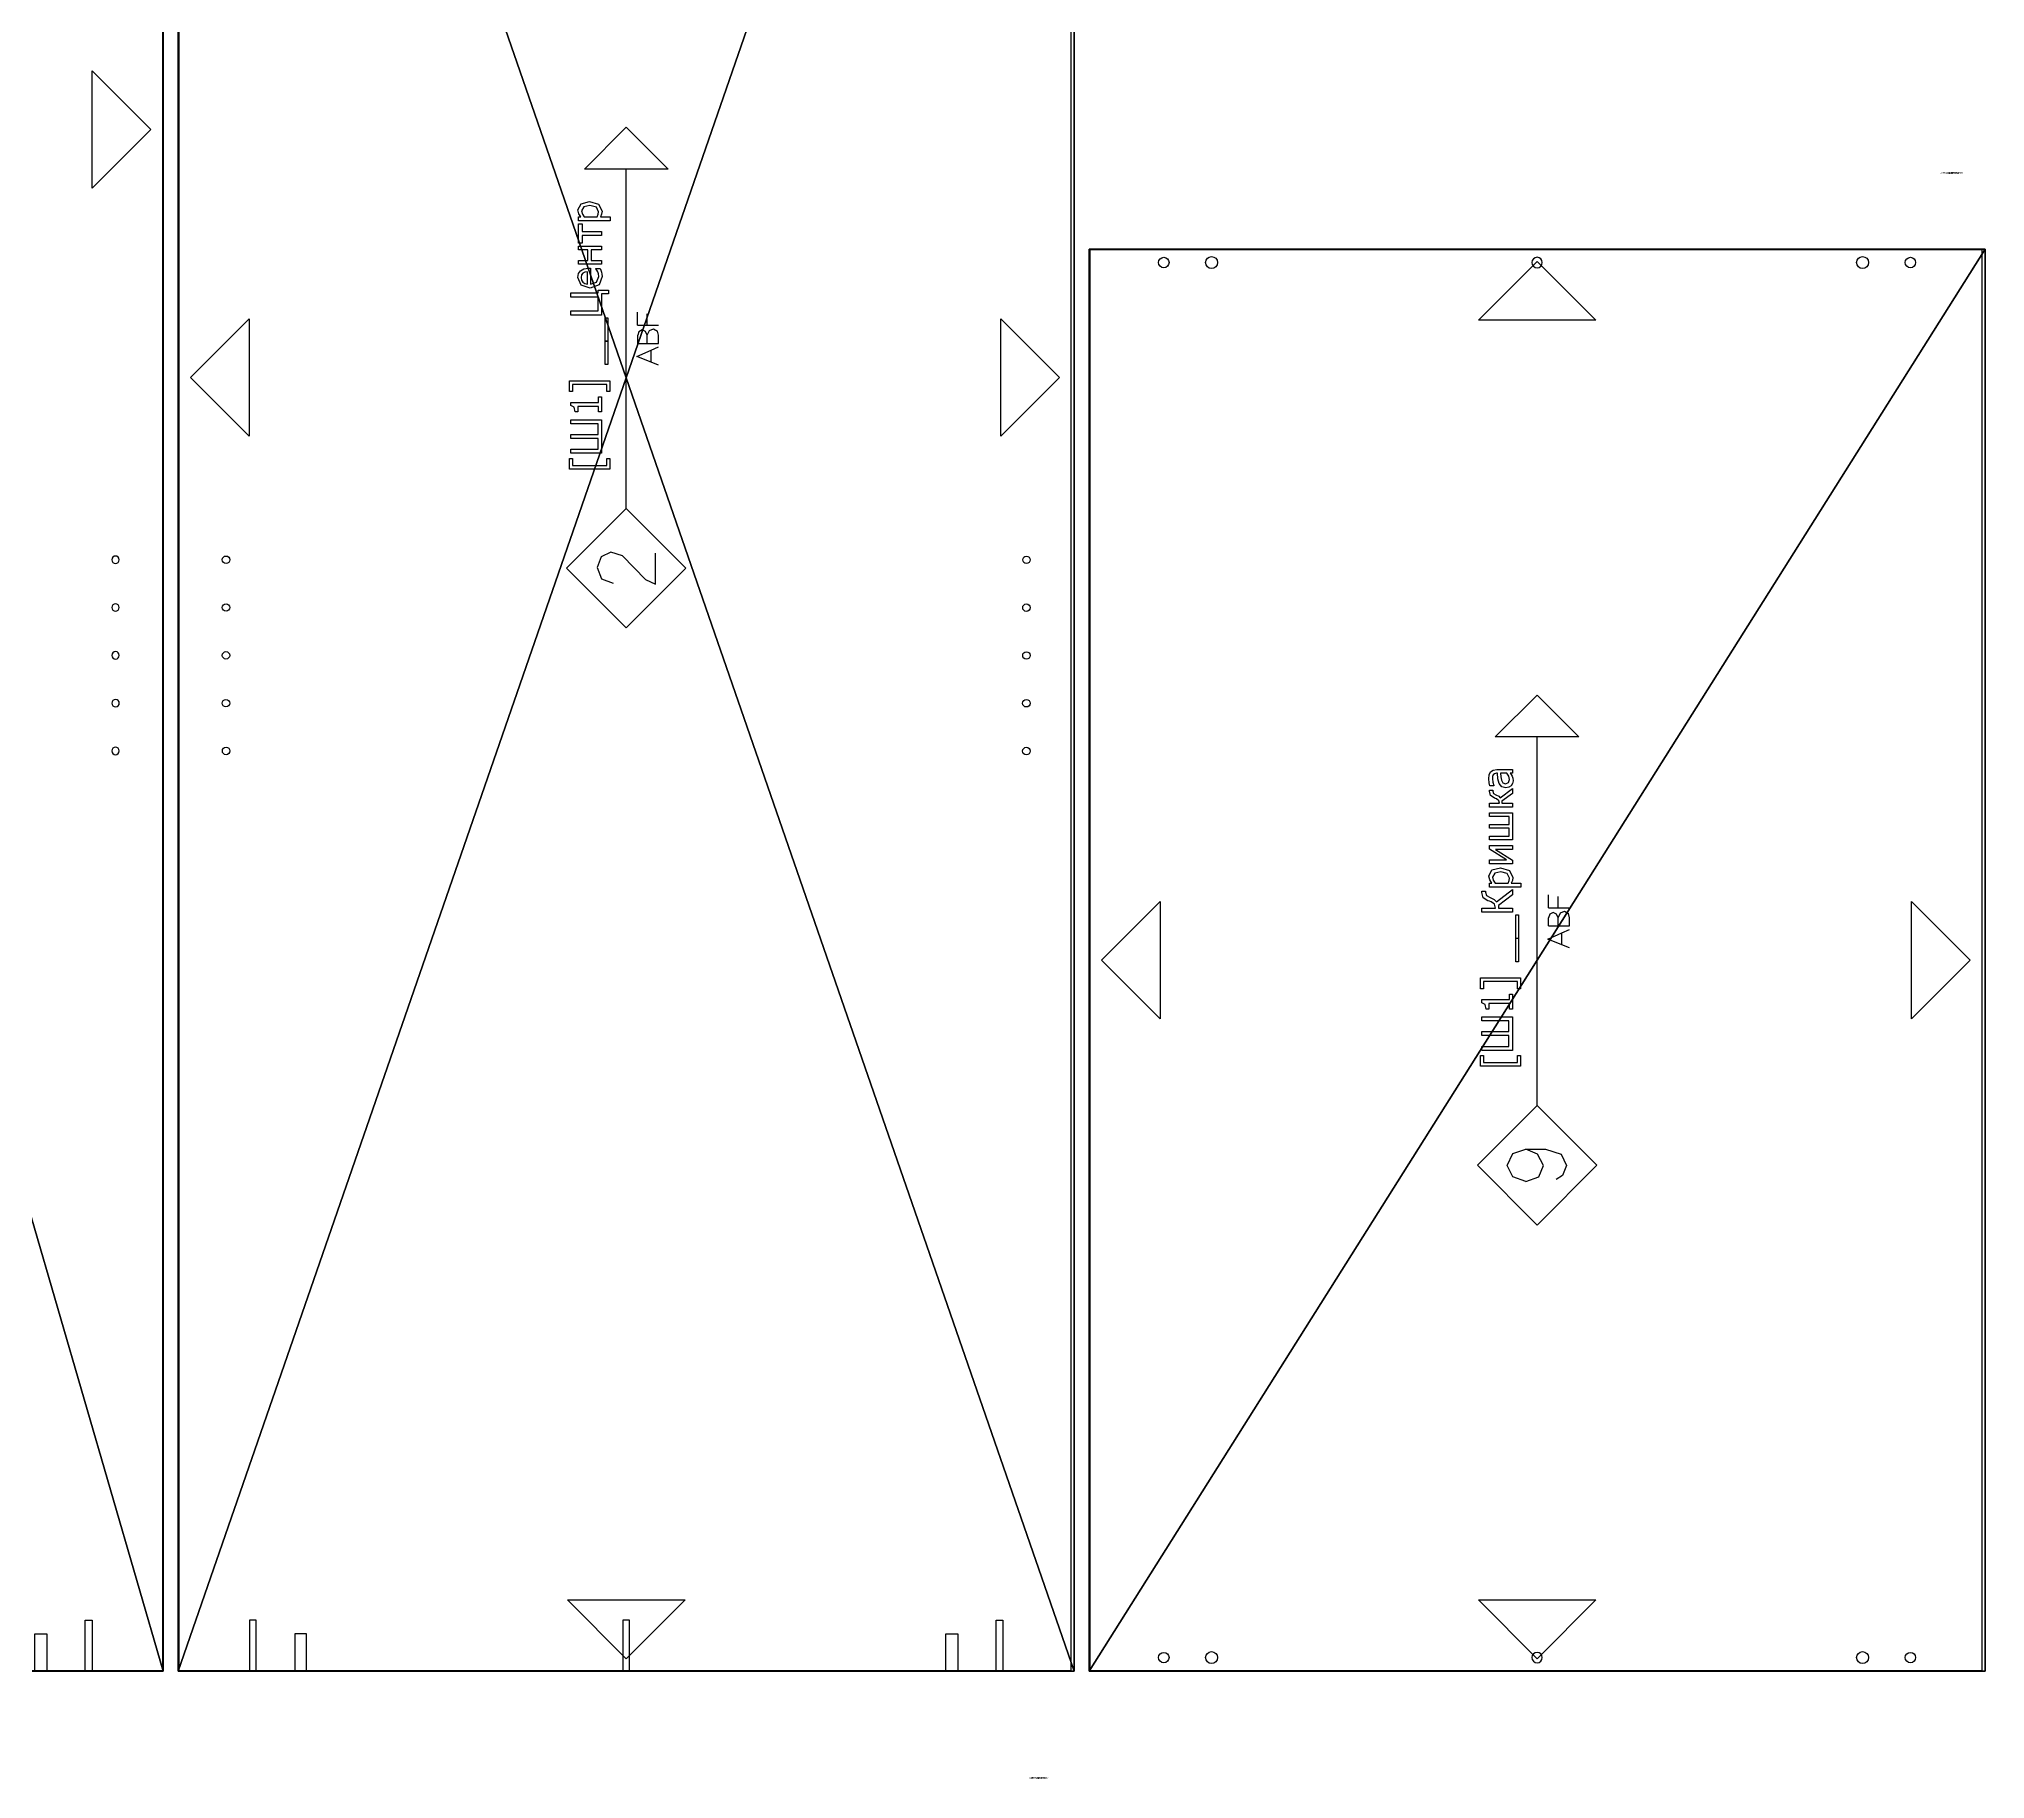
# Model space of a CAD drawing. Header units: millimetres. Extents: x -47087 to 18, y -2225 to 2097.
# Drawn here: x -6047 to -4744, y -72 to 1093 of the extents above; entities that cross this region are included whole.
import ezdxf

# ---------------------------------------------------------------- set-up
doc = ezdxf.new("R2010")
doc.units = ezdxf.units.MM
doc.header["$LTSCALE"] = 25.4
doc.layers.get('0').update_dxf_attribs({"true_color": 0xffffff})
for name, color, linetype, true_color in [('ABF_cuttingLines', 22, 'Continuous', 0xcc4400), ('ABF_D5.0_DEPTH8', 252, 'Continuous', 0x777799), ('ABF_edgeBanding', 34, 'Continuous', 0xaa4400), ('ABF_Label', 190, 'Continuous', 0x9900ff), ('D7-DEPTHF-$44817', 134, 'Continuous', 0x009987), ('D8-DEPTH12-$38878', 252, 'Continuous', 0x777799), ('DSIDE-4.5', 190, 'Continuous', 0x9900ff), ('DSIDE-8', 22, 'Continuous', 0xcc4400), ('Dside4.5', 134, 'Continuous', 0x009987)]:
    doc.layers.add(name, color=color, linetype=linetype, true_color=true_color)

# ---------------------------------------------------------------- blocks, each defined once
blk = doc.blocks.new('Group509#1')
at = {"layer": 'D7-DEPTHF-$44817', "color": 0}
blk.add_circle((-9, 0), 3.5, dxfattribs=at)
at = {"layer": 'D8-DEPTH12-$38878', "color": 0}
blk.add_circle((-9, -32), 4, dxfattribs=at)
blk = doc.blocks.new('Group513#1')
at = {"layer": 'D7-DEPTHF-$44817', "color": 0}
blk.add_circle((-9, 0), 3.5, dxfattribs=at)
at = {"layer": 'D8-DEPTH12-$38878', "color": 0}
blk.add_circle((-9, 32), 4, dxfattribs=at)
blk = doc.blocks.new('Group545#1')
at = {"layer": 'D7-DEPTHF-$44817', "color": 0}
blk.add_circle((-9, 0), 3.5, dxfattribs=at)
at = {"layer": 'D8-DEPTH12-$38878', "color": 0}
blk.add_circle((-9, -32), 4, dxfattribs=at)
blk = doc.blocks.new('Group549#1')
at = {"layer": 'D7-DEPTHF-$44817', "color": 0}
blk.add_circle((-9, 0), 3.5, dxfattribs=at)
at = {"layer": 'D8-DEPTH12-$38878', "color": 0}
blk.add_circle((-9, 32), 4, dxfattribs=at)
blk = doc.blocks.new('Group556#1')
at = {"layer": 'D7-DEPTHF-$44817', "color": 0, "extrusion": (5.39341e-16, -1.50398e-16, -1)}
blk.add_circle((9, 0, 18), 3.5, dxfattribs=at)
blk = doc.blocks.new('Group410#1')
at = {"layer": 'D7-DEPTHF-$44817', "color": 0, "extrusion": (5.39341e-16, -1.50398e-16, -1)}
blk.add_circle((9, 0, 18), 3.5, dxfattribs=at)
blk = doc.blocks.new('Group282#1')
at = {"layer": 'ABF_Label', "color": 0}
for p, q in [((-45.14, 7.03), (-45.14, 24.09)), ((-45.14, 24.09), (-40.58, 24.09)), ((-40.58, 22.84), (-43.6, 22.84)), ((-43.6, 22.84), (-43.6, 8.29)), ((-40.58, 24.09), (-40.58, 22.84)), ((-38.4, 10.47), (-38.4, 23.51)), ((-38.4, 23.51), (-36.67, 23.51)), ((-36.67, 23.51), (-36.67, 11.97)), ((-32.13, 11.97), (-32.13, 23.51)), ((-32.13, 23.51), (-30.4, 23.51)), ((-30.4, 23.51), (-30.4, 11.97)), ((-25.86, 11.97), (-25.86, 23.51)), ((-25.86, 23.51), (-24.13, 23.51)), ((-24.13, 23.51), (-24.13, 10.47)), ((-20.82, 21.73), (-18.85, 22.11)), ((-20.82, 20.54), (-20.82, 21.73)), ((-18.46, 20.54), (-20.82, 20.54)), ((-18.85, 22.11), (-18.13, 23.55)), ((-18.46, 11.8), (-18.46, 20.54)), ((-18.13, 23.55), (-16.78, 23.55)), ((-16.78, 23.55), (-16.78, 11.8)), ((-12.15, 22.84), (-12.15, 24.09)), ((-12.15, 24.09), (-7.6, 24.09)), ((-9.13, 22.84), (-12.15, 22.84)), ((-9.13, 8.29), (-9.13, 22.84)), ((-7.6, 24.09), (-7.6, 7.03)), ((20.37, 10.47), (20.37, 23.51)), ((20.37, 23.51), (22.1, 23.51)), ((22.1, 23.51), (22.1, 17.63)), ((22.1, 17.63), (23.73, 18.15)), ((23.73, 18.15), (24.7, 19.53)), ((24.7, 19.53), (24.99, 20.28)), ((25.8, 18.27), (24.72, 17.32)), ((24.72, 17.32), (30.01, 10.47)), ((24.99, 20.28), (25.19, 20.88)), ((25.19, 20.88), (26.53, 22.94)), ((26.6, 19.97), (25.8, 18.27)), ((26.53, 22.94), (28.79, 23.51)), ((27.39, 21.54), (26.6, 19.97)), ((28.89, 21.96), (27.39, 21.54)), ((28.79, 23.51), (29.33, 23.51)), ((29.33, 21.96), (28.89, 21.96)), ((29.33, 23.51), (29.33, 21.96)), ((31.04, 6.86), (31.04, 20.25)), ((31.04, 20.25), (32.69, 20.25)), ((32.69, 20.25), (32.69, 19.23)), ((32.69, 19.23), (34.05, 20.15)), ((33.93, 18.64), (32.69, 17.84)), ((32.69, 17.84), (32.69, 12.3)), ((35.28, 18.95), (33.93, 18.64)), ((34.05, 20.15), (35.69, 20.52)), ((37.02, 18.03), (35.28, 18.95)), ((35.69, 20.52), (38.31, 19.19)), ((37.55, 15.43), (37.02, 18.03)), ((38.31, 19.19), (39.25, 15.62)), ((40.96, 10.47), (40.96, 20.25)), ((40.96, 20.25), (42.59, 20.25)), ((47.06, 17.76), (42.45, 10.47)), ((42.59, 20.25), (42.59, 13.07)), ((42.59, 13.07), (47.14, 20.25)), ((47.06, 10.47), (47.06, 17.76)), ((47.14, 20.25), (48.68, 20.25)), ((48.68, 20.25), (48.68, 10.47)), ((51.07, 10.47), (51.07, 20.25)), ((51.07, 20.25), (52.71, 20.25)), ((52.71, 20.25), (52.71, 11.86)), ((56.03, 11.86), (56.03, 20.25)), ((56.03, 20.25), (57.68, 20.25)), ((57.68, 20.25), (57.68, 11.86)), ((61, 11.86), (61, 20.25)), ((61, 20.25), (62.65, 20.25)), ((62.65, 20.25), (62.65, 10.47)), ((65.03, 10.47), (65.03, 20.25)), ((65.03, 20.25), (66.68, 20.25)), ((66.68, 20.25), (66.68, 15.99)), ((67.77, 16.26), (68.53, 17.26)), ((68.53, 17.26), (68.75, 17.77)), ((68.75, 17.77), (68.93, 18.28)), ((68.93, 18.28), (70, 19.8)), ((70.23, 17.51), (69.65, 16.32)), ((70, 19.8), (71.78, 20.25)), ((70.81, 18.55), (70.23, 17.51)), ((71.85, 18.83), (70.81, 18.55)), ((71.78, 20.25), (72.23, 20.25)), ((72.23, 18.83), (71.85, 18.83)), ((72.23, 20.25), (72.23, 18.83)), ((74.08, 20.04), (75.38, 20.33)), ((74.08, 18.37), (74.08, 20.04)), ((74.17, 18.37), (74.08, 18.37)), ((75.71, 18.86), (74.17, 18.37)), ((75.07, 16.17), (77.01, 16.69)), ((75.38, 20.33), (77.06, 20.49)), ((77.05, 19.03), (75.71, 18.86)), ((77.01, 16.69), (79.43, 16.9)), ((77.99, 18.97), (77.05, 19.03)), ((77.06, 20.49), (78.76, 20.33)), ((78.76, 18.7), (77.99, 18.97)), ((78.76, 20.33), (80.01, 19.76)), ((79.25, 18.15), (78.76, 18.7)), ((79.43, 17.22), (79.25, 18.15)), ((79.43, 16.9), (79.43, 17.22)), ((80.01, 19.76), (80.8, 18.72)), ((80.8, 18.72), (81.07, 17.16)), ((81.07, 17.16), (81.07, 10.47)), ((-94.14, 4.8), (-92.13, 10.35)), ((-92.13, 10.35), (-87.29, 12.66)), ((-87.29, 12.66), (-82.16, 10.35)), ((-82.16, 10.35), (-80.33, 4.8)), ((-43.6, 8.29), (-40.58, 8.29)), ((-40.58, 8.29), (-40.58, 7.03)), ((-24.13, 10.47), (-38.4, 10.47)), ((-36.67, 11.97), (-32.13, 11.97)), ((-30.4, 11.97), (-25.86, 11.97)), ((-20.82, 10.47), (-20.82, 11.8)), ((-20.82, 11.8), (-18.46, 11.8)), ((-14.46, 10.47), (-20.82, 10.47)), ((-16.78, 11.8), (-14.46, 11.8)), ((-14.46, 11.8), (-14.46, 10.47)), ((-12.15, 7.03), (-12.15, 8.29)), ((-12.15, 8.29), (-9.13, 8.29)), ((-0.68, 7.84), (-0.68, 8.98)), ((-0.68, 8.98), (9.11, 8.98)), ((9.11, 8.98), (9.39, 8.98)), ((9.11, 7.84), (9.11, 8.98)), ((9.11, 8.98), (19.19, 8.98)), ((9.39, 8.98), (9.39, 7.84)), ((19.19, 8.98), (19.19, 7.84)), ((22.1, 10.47), (20.37, 10.47)), ((23.2, 16.44), (22.1, 16.44)), ((22.1, 16.44), (22.1, 10.47)), ((27.8, 10.47), (23.2, 16.44)), ((30.01, 10.47), (27.8, 10.47)), ((32.69, 12.3), (33.8, 11.87)), ((33.84, 10.44), (32.69, 10.96)), ((32.69, 10.96), (32.69, 6.86)), ((33.8, 11.87), (34.85, 11.75)), ((35.13, 10.27), (33.84, 10.44)), ((34.85, 11.75), (36.84, 12.69)), ((38.08, 11.72), (35.13, 10.27)), ((36.84, 12.69), (37.55, 15.43)), ((39.25, 15.62), (38.08, 11.72)), ((42.45, 10.47), (40.96, 10.47)), ((48.68, 10.47), (47.06, 10.47)), ((62.65, 10.47), (51.07, 10.47)), ((52.71, 11.86), (56.03, 11.86)), ((57.68, 11.86), (61, 11.86)), ((66.68, 10.47), (65.03, 10.47)), ((66.68, 15.99), (67.77, 16.26)), ((67.5, 14.98), (66.68, 14.98)), ((66.68, 14.98), (66.68, 10.47)), ((70.85, 10.47), (67.5, 14.98)), ((69.65, 16.32), (68.92, 15.67)), ((68.92, 15.67), (72.9, 10.47)), ((72.9, 10.47), (70.85, 10.47)), ((73.28, 13.3), (73.71, 15.03)), ((73.52, 12.06), (73.28, 13.3)), ((74.15, 11.06), (73.52, 12.06)), ((73.71, 15.03), (75.07, 16.17)), ((75.1, 10.42), (74.15, 11.06)), ((75.41, 14.57), (74.98, 13.41)), ((74.98, 13.41), (75.45, 12.14)), ((76.25, 10.2), (75.1, 10.42)), ((76.49, 15.19), (75.41, 14.57)), ((75.45, 12.14), (76.84, 11.71)), ((77.39, 10.32), (76.25, 10.2)), ((77.94, 15.45), (76.49, 15.19)), ((76.84, 11.71), (78.25, 12.05)), ((78.24, 10.67), (77.39, 10.32)), ((79.43, 15.59), (77.94, 15.45)), ((78.89, 11.09), (78.24, 10.67)), ((78.25, 12.05), (79.43, 12.88)), ((79.43, 11.51), (78.89, 11.09)), ((79.43, 12.88), (79.43, 15.59)), ((79.43, 10.47), (79.43, 11.51)), ((81.07, 10.47), (79.43, 10.47)), ((-94.14, 4.8), (-92.08, -0.74)), ((-82.48, -0.2), (-80.33, 4.8)), ((-80.33, 4.8), (-80.33, -3.63)), ((-61.83, 0), (94.85, 0)), ((-40.58, 7.03), (-45.14, 7.03)), ((-7.6, 7.03), (-12.15, 7.03)), ((9.11, 7.84), (-0.68, 7.84)), ((9.39, 7.84), (9.11, 7.84)), ((19.19, 7.84), (9.11, 7.84)), ((32.69, 6.86), (31.04, 6.86)), ((-91.57, -10.76), (-93.3, -8.07)), ((-92.08, -0.74), (-87.29, -2.67)), ((-87.29, -2.67), (-82.48, -0.2)), ((-80.33, -3.63), (-82.56, -10.29)), ((6.49, -10.57), (8.95, -4.58)), ((8.95, -4.58), (11.61, -10.57)), ((14.53, -4.88), (17.96, -4.88)), ((14.53, -4.88), (14.53, -8.98)), ((19.51, -5.38), (17.96, -4.88)), ((17.96, -8.98), (19.55, -8.25)), ((20.29, -6.84), (19.51, -5.38)), ((19.55, -8.25), (20.29, -6.84)), ((22.27, -4.79), (22.27, -8.97)), ((22.27, -4.79), (27.81, -4.79)), ((-87.29, -12.45), (-91.57, -10.76)), ((-82.56, -10.29), (-87.29, -12.45)), ((5.21, -13.72), (6.49, -10.57)), ((6.49, -10.57), (11.61, -10.57)), ((11.61, -10.57), (13.01, -13.72)), ((14.53, -8.98), (14.53, -13.72)), ((14.53, -8.98), (17.96, -8.98)), ((14.53, -13.72), (17.96, -13.72)), ((17.96, -8.98), (20.04, -9.9)), ((17.96, -13.72), (19.76, -13.36)), ((20.74, -11.59), (19.76, -13.36)), ((20.04, -9.9), (20.74, -11.59)), ((22.27, -8.97), (27.09, -8.97)), ((22.27, -8.97), (22.27, -13.72))]:
    blk.add_line(p, q, dxfattribs=at)
for points in [[(-61.83, 0, 0), (-87.23, -25.4, 0), (-112.63, 0, 0), (-87.23, 25.4, 0), (-61.83, 0, 0)], [(94.85, 17.78, 0), (112.63, 0, 0), (94.85, -17.78, 0), (94.85, 17.78, 0)]]:
    blk.add_polyline3d(points, close=True, dxfattribs=at)
blk = doc.blocks.new('Group298#1')
at = {"layer": 'ABF_cuttingLines', "color": 0}
blk.add_polyline3d([(-569.6, -1002.2, 0), (28, -1002.2, 0), (28, -51, 0), (-569.6, -51, 0), (-569.6, -1002.2, 0)], close=True, dxfattribs=at)
blk = doc.blocks.new('Group299#1')
at = {"layer": 'ABF_edgeBanding', "color": 0}
for points in [[(-270, -58.9, 0), (-230.6, -98.2, 0), (-309.3, -98.2, 0), (-270, -58.9, 0)], [(-561.7, -526.6, 0), (-522.4, -487.3, 0), (-522.4, -565.9, 0), (-561.7, -526.6, 0)], [(20.1, -526.6, 0), (-19.2, -565.9, 0), (-19.2, -487.3, 0), (20.1, -526.6, 0)], [(-270, -994.3, 0), (-309.3, -955, 0), (-230.6, -955, 0), (-270, -994.3, 0)]]:
    blk.add_polyline3d(points, close=True, dxfattribs=at)
blk = doc.blocks.new('___#7')
at = {"color": 0}
for p, q in [((-570, -50.6), (-570, -1002.6)), ((30, -50.6), (-570, -50.6)), ((-570, -50.6, 18), (-570, -1002.6, 18)), ((30, -50.6, 18), (-570, -50.6, 18)), ((-570, -50.6), (-570, -1002.6)), ((-570, -50.6, 18), (-570, -1002.6, 18)), ((-570, -50.6), (-570, -50.6, 18)), ((30, -50.6), (-570, -50.6)), ((-570, -50.6), (-570, -50.6, 18)), ((30, -50.6, 18), (-570, -50.6, 18)), ((30, -1002.6), (30, -50.6)), ((30, -1002.6, 18), (30, -50.6, 18)), ((30, -1002.6), (30, -50.6)), ((30, -50.6), (30, -50.6, 18)), ((30, -1002.6, 18), (30, -50.6, 18)), ((30, -50.6), (30, -50.6, 18)), ((-570, -1002.6), (30, -1002.6)), ((-570, -1002.6, 18), (30, -1002.6, 18)), ((-570, -1002.6), (-570, -1002.6, 18)), ((-570, -1002.6), (30, -1002.6)), ((-570, -1002.6, 18), (30, -1002.6, 18)), ((-570, -1002.6), (-570, -1002.6, 18)), ((30, -1002.6), (30, -1002.6, 18)), ((30, -1002.6), (30, -1002.6, 18))]:
    blk.add_line(p, q, dxfattribs=at)
ref = blk.add_blockref('Group513#1', (-520, -68.6, 18), dxfattribs=dict(at, rotation=270))
ref.add_attrib('Skp_GroupInstanceName', '_ABF_minifixPlasticBase', (0, 0), dxfattribs={"height": 1})
ref = blk.add_blockref('Group549#1', (-520, -1002.6, 18), dxfattribs=dict(at, rotation=270))
ref.add_attrib('Skp_GroupInstanceName', '_ABF_minifixPlasticBase', (0, 0), dxfattribs={"height": 1})
ref = blk.add_blockref('Group556#1', (-270, -1002.6, 18), dxfattribs=dict(at, rotation=270))
ref.add_attrib('Skp_GroupInstanceName', '_ABF_screwInside', (0, 0), dxfattribs={"height": 1})
ref = blk.add_blockref('Group410#1', (-270, -68.6, 18), dxfattribs=dict(at, rotation=270))
ref.add_attrib('Skp_GroupInstanceName', '_ABF_screwInside', (0, 0), dxfattribs={"height": 1})
ref = blk.add_blockref('Group509#1', (-20, -68.6, 18), dxfattribs=dict(at, rotation=270))
ref.add_attrib('Skp_GroupInstanceName', '_ABF_minifixPlasticBase', (0, 0), dxfattribs={"height": 1})
ref = blk.add_blockref('Group545#1', (-20, -1002.6, 18), dxfattribs=dict(at, rotation=270))
ref.add_attrib('Skp_GroupInstanceName', '_ABF_minifixPlasticBase', (0, 0), dxfattribs={"height": 1})
at = {"layer": 'ABF_cuttingLines', "color": 0}
ref = blk.add_blockref('Group298#1', (0, 0, 18), dxfattribs=at)
ref.add_attrib('Skp_GroupInstanceName', '_ABF_cuttingLines', (0, 0), dxfattribs={"layer": '0', "height": 1})
at = {"layer": 'ABF_edgeBanding', "color": 0}
ref = blk.add_blockref('Group299#1', (0, 0, 18), dxfattribs=at)
ref.add_attrib('Skp_GroupInstanceName', '_ABF_edgeBanding', (0, 0), dxfattribs={"layer": '0', "height": 1})
at = {"layer": 'ABF_Label', "color": 0}
ref = blk.add_blockref('Group282#1', (-270, -526.6, 18), dxfattribs=dict(at, xscale=1.574803149606299, yscale=1.574803149606299, rotation=90))
ref.add_attrib('Skp_GroupInstanceName', '_ABF_Label', (0, 0), dxfattribs={"layer": '0', "height": 1})
at = {"color": 0}
mesh = blk.add_polyface(dxfattribs=at)
corners = [(30, -50.6), (-570, -1002.6), (-570, -50.6), (30, -1002.6)]
mesh.append_faces([[corners[k] for k in face] for face in [(0, 1, 2), (1, 0, 3)]], dxfattribs={"vtx0": -1, "color": 0})
at = {"color": 7, "true_color": 0xffffff}
mesh = blk.add_polyface(dxfattribs=at)
corners = [(-570, -1002.6, 18), (30, -50.6, 18), (-570, -50.6, 18), (30, -1002.6, 18)]
mesh.append_faces([[corners[k] for k in face] for face in [(0, 1, 2), (1, 0, 3)]], dxfattribs={"vtx0": -1, "color": 7})
at = {"color": 0}
mesh = blk.add_polyface(dxfattribs=at)
corners = [(-570, -50.6, 18), (-570, -1002.6), (-570, -1002.6, 18), (-570, -50.6)]
mesh.append_faces([[corners[k] for k in face] for face in [(0, 1, 2), (1, 0, 3)]], dxfattribs={"vtx0": -1, "color": 0})
mesh = blk.add_polyface(dxfattribs=at)
corners = [(-570, -50.6, 18), (30, -50.6), (-570, -50.6), (30, -50.6, 18)]
mesh.append_faces([[corners[k] for k in face] for face in [(0, 1, 2), (1, 0, 3)]], dxfattribs={"vtx0": -1, "color": 0})
mesh = blk.add_polyface(dxfattribs=at)
corners = [(30, -50.6), (30, -1002.6, 18), (30, -1002.6), (30, -50.6, 18)]
mesh.append_faces([[corners[k] for k in face] for face in [(0, 1, 2), (1, 0, 3)]], dxfattribs={"vtx0": -1, "color": 0})
mesh = blk.add_polyface(dxfattribs=at)
corners = [(30, -1002.6), (-570, -1002.6, 18), (-570, -1002.6), (30, -1002.6, 18)]
mesh.append_faces([[corners[k] for k in face] for face in [(0, 1, 2), (1, 0, 3)]], dxfattribs={"vtx0": -1, "color": 0})
blk = doc.blocks.new('Group528#1')
blk = doc.blocks.new('Group529#1')
blk = doc.blocks.new('Group532#1')
blk = doc.blocks.new('Group533#1')
blk = doc.blocks.new('Group536#1')
at = {"layer": 'DSIDE-4.5', "color": 0, "extrusion": (1.50398e-16, -1, -5.39341e-16)}
blk.add_circle((0, -9), 2.25, dxfattribs=at)
at = {"layer": 'DSIDE-8', "color": 0, "extrusion": (1.50398e-16, -1, -5.39341e-16)}
blk.add_circle((-32, -9), 4, dxfattribs=at)
blk = doc.blocks.new('Group537#1')
at = {"layer": 'DSIDE-4.5', "color": 0}
blk.add_polyline3d([(-2.25, 0, 0), (-2.25, -34, 0), (2.25, -34, 0), (2.25, 0, 0), (-2.25, 0, 0)], close=True, dxfattribs=at)
at = {"layer": 'DSIDE-8', "color": 0}
blk.add_polyline3d([(-36, 0, 0), (-36, -25, 0), (-28, -25, 0), (-28, 0, 0), (-36, 0, 0)], close=True, dxfattribs=at)
blk = doc.blocks.new('Group540#1')
at = {"layer": 'DSIDE-4.5', "color": 0, "extrusion": (1.50398e-16, -1, -5.39341e-16)}
blk.add_circle((0, -9), 2.25, dxfattribs=at)
at = {"layer": 'DSIDE-8', "color": 0, "extrusion": (1.50398e-16, -1, -5.39341e-16)}
blk.add_circle((32, -9), 4, dxfattribs=at)
blk = doc.blocks.new('Group541#1')
at = {"layer": 'DSIDE-4.5', "color": 0}
blk.add_polyline3d([(2.25, 0, 0), (2.25, -34, 0), (-2.25, -34, 0), (-2.25, 0, 0), (2.25, 0, 0)], close=True, dxfattribs=at)
at = {"layer": 'DSIDE-8', "color": 0}
blk.add_polyline3d([(36, 0, 0), (36, -25, 0), (28, -25, 0), (28, 0, 0), (36, 0, 0)], close=True, dxfattribs=at)
blk = doc.blocks.new('Group539#2')
blk = doc.blocks.new('Group540#2')
blk = doc.blocks.new('Group542#1')
at = {"layer": 'Dside4.5', "color": 0, "extrusion": (0, 1, 0)}
blk.add_circle((0, -9), 2.25, dxfattribs=at)
blk = doc.blocks.new('Group543#1')
at = {"layer": 'Dside4.5', "color": 0}
blk.add_polyline3d([(2.25, 0, 0), (2.25, -34, 0), (-2.25, -34, 0), (-2.25, 0, 0), (2.25, 0, 0)], close=True, dxfattribs=at)
blk = doc.blocks.new('Group#87')
at = {"layer": 'ABF_D5.0_DEPTH8', "color": 0, "extrusion": (1, 1.48988e-08, 2.29886e-14)}
blk.add_circle((2.5, 2.5, 0), 2.5, dxfattribs=at)
blk = doc.blocks.new('Group#88')
at = {"layer": 'ABF_D5.0_DEPTH8', "color": 0, "extrusion": (1, 1.48988e-08, 2.29886e-14)}
blk.add_circle((2.5, 2.5, 0), 2.5, dxfattribs=at)
blk = doc.blocks.new('Group#89')
at = {"layer": 'ABF_D5.0_DEPTH8', "color": 0, "extrusion": (1, 1.48988e-08, 2.29886e-14)}
blk.add_circle((2.5, 2.5, 0), 2.5, dxfattribs=at)
blk = doc.blocks.new('Group#91')
at = {"layer": 'ABF_D5.0_DEPTH8', "color": 0, "extrusion": (1, 1.48988e-08, 2.29886e-14)}
blk.add_circle((2.5, 2.5, 0), 2.5, dxfattribs=at)
blk = doc.blocks.new('Group#92')
at = {"layer": 'ABF_D5.0_DEPTH8', "color": 0, "extrusion": (1, 1.48988e-08, 2.29886e-14)}
blk.add_circle((2.5, 2.5, 0), 2.5, dxfattribs=at)
blk = doc.blocks.new('Group#93')
at = {"layer": 'ABF_D5.0_DEPTH8', "color": 0, "extrusion": (1, 1.48988e-08, 2.29886e-14)}
blk.add_circle((2.5, 2.5, 0), 2.5, dxfattribs=at)
blk = doc.blocks.new('Group#94')
at = {"layer": 'ABF_D5.0_DEPTH8', "color": 0, "extrusion": (1, 1.48988e-08, 2.29886e-14)}
blk.add_circle((2.5, 2.5, 0), 2.5, dxfattribs=at)
blk = doc.blocks.new('Group#95')
at = {"layer": 'ABF_D5.0_DEPTH8', "color": 0, "extrusion": (1, 1.48988e-08, 2.29886e-14)}
blk.add_circle((2.5, 2.5, 0), 2.5, dxfattribs=at)
blk = doc.blocks.new('Group#96')
at = {"layer": 'ABF_D5.0_DEPTH8', "color": 0, "extrusion": (1, 1.48988e-08, 2.29886e-14)}
blk.add_circle((2.5, 2.5, 0), 2.5, dxfattribs=at)
blk = doc.blocks.new('Group#97')
at = {"layer": 'ABF_D5.0_DEPTH8', "color": 0, "extrusion": (1, 1.48988e-08, 2.29886e-14)}
blk.add_circle((2.5, 2.5, 0), 2.5, dxfattribs=at)
blk = doc.blocks.new('Group269#1')
at = {"layer": 'ABF_Label', "color": 0}
for p, q in [((-38.93, 7.03), (-38.93, 24.09)), ((-38.93, 24.09), (-34.37, 24.09)), ((-34.37, 22.84), (-37.39, 22.84)), ((-37.39, 22.84), (-37.39, 8.29)), ((-34.37, 24.09), (-34.37, 22.84)), ((-32.19, 10.47), (-32.19, 23.51)), ((-32.19, 23.51), (-30.46, 23.51)), ((-30.46, 23.51), (-30.46, 11.97)), ((-25.92, 11.97), (-25.92, 23.51)), ((-25.92, 23.51), (-24.19, 23.51)), ((-24.19, 23.51), (-24.19, 11.97)), ((-19.65, 11.97), (-19.65, 23.51)), ((-19.65, 23.51), (-17.92, 23.51)), ((-17.92, 23.51), (-17.92, 10.47)), ((-14.61, 21.73), (-12.64, 22.11)), ((-14.61, 20.54), (-14.61, 21.73)), ((-12.25, 20.54), (-14.61, 20.54)), ((-12.64, 22.11), (-11.92, 23.55)), ((-12.25, 11.8), (-12.25, 20.54)), ((-11.92, 23.55), (-10.57, 23.55)), ((-10.57, 23.55), (-10.57, 11.8)), ((-5.94, 22.84), (-5.94, 24.09)), ((-5.94, 24.09), (-1.39, 24.09)), ((-2.92, 22.84), (-5.94, 22.84)), ((-2.92, 8.29), (-2.92, 22.84)), ((-1.39, 24.09), (-1.39, 7.03)), ((26.58, 10.47), (26.58, 23.51)), ((26.58, 23.51), (28.31, 23.51)), ((28.31, 23.51), (28.31, 11.99)), ((34.22, 11.99), (34.22, 23.51)), ((34.22, 23.51), (35.96, 23.51)), ((35.96, 23.51), (35.96, 11.99)), ((38.06, 15.3), (39.31, 19.11)), ((39.31, 19.11), (42.59, 20.52)), ((39.98, 17.54), (39.73, 16.45)), ((40.54, 18.39), (39.98, 17.54)), ((41.38, 18.97), (40.54, 18.39)), ((42.49, 19.16), (41.38, 18.97)), ((43.61, 18.97), (42.49, 19.16)), ((42.59, 20.52), (44.2, 20.26)), ((44.35, 18.41), (43.61, 18.97)), ((44.2, 20.26), (45.43, 19.44)), ((44.75, 17.6), (44.35, 18.41)), ((44.91, 16.45), (44.75, 17.6)), ((45.43, 19.44), (46.23, 18.06)), ((46.23, 18.06), (46.51, 16.08)), ((48.18, 10.47), (48.18, 20.25)), ((48.18, 20.25), (49.82, 20.25)), ((49.82, 20.25), (49.82, 16.29)), ((54.26, 16.29), (54.26, 20.25)), ((54.26, 20.25), (55.9, 20.25)), ((55.9, 20.25), (55.9, 10.47)), ((57.12, 18.8), (57.12, 20.25)), ((57.12, 20.25), (65.42, 20.25)), ((60.45, 18.8), (57.12, 18.8)), ((60.45, 10.47), (60.45, 18.8)), ((65.42, 18.8), (62.09, 18.8)), ((62.09, 18.8), (62.09, 10.47)), ((65.42, 20.25), (65.42, 18.8)), ((66.65, 6.86), (66.65, 20.25)), ((66.65, 20.25), (68.3, 20.25)), ((68.3, 20.25), (68.3, 19.23)), ((68.3, 19.23), (69.66, 20.15)), ((69.53, 18.64), (68.3, 17.84)), ((68.3, 17.84), (68.3, 12.3)), ((70.89, 18.95), (69.53, 18.64)), ((69.66, 20.15), (71.29, 20.52)), ((72.62, 18.03), (70.89, 18.95)), ((71.29, 20.52), (73.91, 19.19)), ((73.16, 15.43), (72.62, 18.03)), ((73.91, 19.19), (74.86, 15.62)), ((-85.59, 10.53), (-87.4, 5.58)), ((-80.82, 12.32), (-85.59, 10.53)), ((-76.25, 10.63), (-80.82, 12.32)), ((-74.17, 6.49), (-76.25, 10.63)), ((-37.39, 8.29), (-34.37, 8.29)), ((-34.37, 8.29), (-34.37, 7.03)), ((-17.92, 10.47), (-32.19, 10.47)), ((-30.46, 11.97), (-25.92, 11.97)), ((-24.19, 11.97), (-19.65, 11.97)), ((-14.61, 10.47), (-14.61, 11.8)), ((-14.61, 11.8), (-12.25, 11.8)), ((-8.26, 10.47), (-14.61, 10.47)), ((-10.57, 11.8), (-8.26, 11.8)), ((-8.26, 11.8), (-8.26, 10.47)), ((-5.94, 7.03), (-5.94, 8.29)), ((-5.94, 8.29), (-2.92, 8.29)), ((5.53, 7.84), (5.53, 8.98)), ((5.53, 8.98), (15.32, 8.98)), ((15.32, 8.98), (15.6, 8.98)), ((15.32, 7.84), (15.32, 8.98)), ((15.32, 8.98), (25.4, 8.98)), ((15.6, 8.98), (15.6, 7.84)), ((25.4, 8.98), (25.4, 7.84)), ((35.55, 10.47), (26.58, 10.47)), ((28.31, 11.99), (34.22, 11.99)), ((35.55, 7.51), (35.55, 10.47)), ((35.96, 11.99), (37.19, 11.99)), ((37.19, 11.99), (37.19, 7.51)), ((39.35, 11.56), (38.06, 15.3)), ((42.98, 10.24), (39.35, 11.56)), ((39.73, 16.45), (44.91, 16.45)), ((46.51, 15.19), (39.73, 15.19)), ((39.73, 15.19), (40.59, 12.58)), ((40.59, 12.58), (42.97, 11.68)), ((42.97, 11.68), (44.03, 11.8)), ((43.97, 10.31), (42.98, 10.24)), ((44.84, 10.51), (43.97, 10.31)), ((44.03, 11.8), (44.97, 12.11)), ((45.61, 10.78), (44.84, 10.51)), ((44.97, 12.11), (45.72, 12.5)), ((46.33, 11.06), (45.61, 10.78)), ((45.72, 12.5), (46.23, 12.86)), ((46.23, 12.86), (46.33, 12.86)), ((46.33, 12.86), (46.33, 11.06)), ((46.51, 16.08), (46.51, 15.19)), ((49.82, 10.47), (48.18, 10.47)), ((49.82, 16.29), (54.26, 16.29)), ((54.26, 14.87), (49.82, 14.87)), ((49.82, 14.87), (49.82, 10.47)), ((54.26, 10.47), (54.26, 14.87)), ((55.9, 10.47), (54.26, 10.47)), ((62.09, 10.47), (60.45, 10.47)), ((68.3, 12.3), (69.4, 11.87)), ((69.44, 10.44), (68.3, 10.96)), ((68.3, 10.96), (68.3, 6.86)), ((69.4, 11.87), (70.46, 11.75)), ((70.73, 10.27), (69.44, 10.44)), ((70.46, 11.75), (72.45, 12.69)), ((73.69, 11.72), (70.73, 10.27)), ((72.45, 12.69), (73.16, 15.43)), ((74.86, 15.62), (73.69, 11.72)), ((-75.77, 1.53), (-85.89, -8.2)), ((-75.77, 1.53), (-74.17, 6.49)), ((-55.62, 0), (88.64, 0)), ((-34.37, 7.03), (-38.93, 7.03)), ((-1.39, 7.03), (-5.94, 7.03)), ((15.32, 7.84), (5.53, 7.84)), ((15.6, 7.84), (15.32, 7.84)), ((25.4, 7.84), (15.32, 7.84)), ((37.19, 7.51), (35.55, 7.51)), ((68.3, 6.86), (66.65, 6.86)), ((-85.89, -8.2), (-87.88, -12.45)), ((6.49, -10.57), (8.95, -4.58)), ((8.95, -4.58), (11.61, -10.57)), ((14.53, -4.88), (17.96, -4.88)), ((14.53, -4.88), (14.53, -8.98)), ((19.51, -5.38), (17.96, -4.88)), ((17.96, -8.98), (19.55, -8.25)), ((20.29, -6.84), (19.51, -5.38)), ((19.55, -8.25), (20.29, -6.84)), ((22.27, -4.79), (22.27, -8.97)), ((22.27, -4.79), (27.81, -4.79)), ((-87.88, -12.45), (-74.59, -12.45)), ((5.21, -13.72), (6.49, -10.57)), ((6.49, -10.57), (11.61, -10.57)), ((11.61, -10.57), (13.01, -13.72)), ((14.53, -8.98), (14.53, -13.72)), ((14.53, -8.98), (17.96, -8.98)), ((14.53, -13.72), (17.96, -13.72)), ((17.96, -8.98), (20.04, -9.9)), ((17.96, -13.72), (19.76, -13.36)), ((20.74, -11.59), (19.76, -13.36)), ((20.04, -9.9), (20.74, -11.59)), ((22.27, -8.97), (27.09, -8.97)), ((22.27, -8.97), (22.27, -13.72))]:
    blk.add_line(p, q, dxfattribs=at)
for points in [[(-55.62, 0, 0), (-81.02, -25.4, 0), (-106.42, 0, 0), (-81.02, 25.4, 0), (-55.62, 0, 0)], [(88.64, 17.78, 0), (106.42, 0, 0), (88.64, -17.78, 0), (88.64, 17.78, 0)]]:
    blk.add_polyline3d(points, close=True, dxfattribs=at)
blk = doc.blocks.new('Group300#1')
at = {"layer": 'ABF_cuttingLines', "color": 0}
blk.add_polyline3d([(-569.6, 1803.6, 0), (-569.6, 72.4, 0), (28, 72.4, 0), (28, 1803.6, 0), (-569.6, 1803.6, 0)], close=True, dxfattribs=at)
blk = doc.blocks.new('Group301#1')
at = {"layer": 'ABF_edgeBanding', "color": 0}
for points in [[(-561.7, 938, 0), (-522.4, 977.3, 0), (-522.4, 898.7, 0), (-561.7, 938, 0)], [(20.1, 938, 0), (-19.2, 898.7, 0), (-19.2, 977.3, 0), (20.1, 938, 0)], [(-270, 80.3, 0), (-309.3, 119.6, 0), (-230.6, 119.6, 0), (-270, 80.3, 0)]]:
    blk.add_polyline3d(points, close=True, dxfattribs=at)
blk = doc.blocks.new('___#13')
at = {"color": 0}
for p, q in [((-570, 72, 18), (-570, 1804, 18)), ((-570, 72), (-570, 1804)), ((-570, 72, 18), (-570, 1804, 18)), ((-570, 72), (-570, 1804)), ((30, 1804, 18), (30, 72, 18)), ((30, 1804), (30, 72)), ((30, 1804, 18), (30, 72, 18)), ((30, 1804), (30, 72)), ((30, 72, 18), (-570, 72, 18)), ((30, 72), (-570, 72)), ((30, 72, 18), (-570, 72, 18)), ((-570, 72, 18), (-570, 72)), ((30, 72), (-570, 72)), ((-570, 72, 18), (-570, 72)), ((30, 72, 18), (30, 72)), ((30, 72, 18), (30, 72))]:
    blk.add_line(p, q, dxfattribs=at)
at = {"color": 0, "extrusion": (0, 0, -1)}
ref = blk.add_blockref('Group532#1', (520, 1804), dxfattribs=dict(at, rotation=180))
ref.add_attrib('Skp_GroupInstanceName', '_ABF_sideDrill', (0, 0), dxfattribs={"height": 1})
ref = blk.add_blockref('Group533#1', (520, 1804), dxfattribs=dict(at, rotation=180))
ref.add_attrib('Skp_GroupInstanceName', '_ABF_sideDrillDepth', (0, 0), dxfattribs={"height": 1})
ref = blk.add_blockref('Group539#2', (270, 1804), dxfattribs=dict(at, rotation=180))
ref.add_attrib('Skp_GroupInstanceName', '_ABF_sideDrill', (0, 0), dxfattribs={"height": 1})
ref = blk.add_blockref('Group540#2', (270, 1804), dxfattribs=dict(at, rotation=180))
ref.add_attrib('Skp_GroupInstanceName', '_ABF_sideDrillDepth', (0, 0), dxfattribs={"height": 1})
ref = blk.add_blockref('Group528#1', (20, 1804), dxfattribs=dict(at, rotation=180))
ref.add_attrib('Skp_GroupInstanceName', '_ABF_sideDrill', (0, 0), dxfattribs={"height": 1})
ref = blk.add_blockref('Group529#1', (20, 1804), dxfattribs=dict(at, rotation=180))
ref.add_attrib('Skp_GroupInstanceName', '_ABF_sideDrillDepth', (0, 0), dxfattribs={"height": 1})
at = {"color": 0, "extrusion": (-0.009842, -0.999952, -9.26882e-13)}
ref = blk.add_blockref('Group#92', (-548.5, 18, -808.2), dxfattribs=dict(at, zscale=-1, rotation=269.9999991284582))
ref.add_attrib('Skp_GroupInstanceName', 'ABF_Hole', (0, 0), dxfattribs={"height": 1})
ref = blk.add_blockref('Group#91', (-12.5, 18, -813.4), dxfattribs=dict(at, zscale=-1, rotation=269.9999991284582))
ref.add_attrib('Skp_GroupInstanceName', 'ABF_Hole', (0, 0), dxfattribs={"height": 1})
ref = blk.add_blockref('Group#95', (-548.2, 18, -776.2), dxfattribs=dict(at, zscale=-1, rotation=269.9999991284582))
ref.add_attrib('Skp_GroupInstanceName', 'ABF_Hole', (0, 0), dxfattribs={"height": 1})
ref = blk.add_blockref('Group#93', (-12.2, 18, -781.4), dxfattribs=dict(at, zscale=-1, rotation=269.9999991284582))
ref.add_attrib('Skp_GroupInstanceName', 'ABF_Hole', (0, 0), dxfattribs={"height": 1})
ref = blk.add_blockref('Group#87', (-547.9, 18, -744.2), dxfattribs=dict(at, zscale=-1, rotation=269.9999991284582))
ref.add_attrib('Skp_GroupInstanceName', 'ABF_Hole', (0, 0), dxfattribs={"height": 1})
ref = blk.add_blockref('Group#88', (-11.9, 18, -749.4), dxfattribs=dict(at, zscale=-1, rotation=269.9999991284582))
ref.add_attrib('Skp_GroupInstanceName', 'ABF_Hole', (0, 0), dxfattribs={"height": 1})
ref = blk.add_blockref('Group#94', (-547.6, 18, -712.2), dxfattribs=dict(at, zscale=-1, rotation=269.9999991284582))
ref.add_attrib('Skp_GroupInstanceName', 'ABF_Hole', (0, 0), dxfattribs={"height": 1})
ref = blk.add_blockref('Group#89', (-11.6, 18, -717.4), dxfattribs=dict(at, zscale=-1, rotation=269.9999991284582))
ref.add_attrib('Skp_GroupInstanceName', 'ABF_Hole', (0, 0), dxfattribs={"height": 1})
ref = blk.add_blockref('Group#97', (-547.2, 18, -680.2), dxfattribs=dict(at, zscale=-1, rotation=269.9999991284582))
ref.add_attrib('Skp_GroupInstanceName', 'ABF_Hole', (0, 0), dxfattribs={"height": 1})
ref = blk.add_blockref('Group#96', (-11.3, 18, -685.4), dxfattribs=dict(at, zscale=-1, rotation=269.9999991284582))
ref.add_attrib('Skp_GroupInstanceName', 'ABF_Hole', (0, 0), dxfattribs={"height": 1})
at = {"color": 0, "extrusion": (0, 0, -1)}
ref = blk.add_blockref('Group541#1', (520, 72), dxfattribs=dict(at, rotation=180))
ref.add_attrib('Skp_GroupInstanceName', '_ABF_sideDrillDepth', (0, 0), dxfattribs={"height": 1})
ref = blk.add_blockref('Group543#1', (270, 72), dxfattribs=dict(at, rotation=180))
ref.add_attrib('Skp_GroupInstanceName', '_ABF_sideDrillDepth', (0, 0), dxfattribs={"height": 1})
ref = blk.add_blockref('Group537#1', (20, 72), dxfattribs=dict(at, rotation=180))
ref.add_attrib('Skp_GroupInstanceName', '_ABF_sideDrillDepth', (0, 0), dxfattribs={"height": 1})
ref = blk.add_blockref('Group540#1', (520, 72), dxfattribs=dict(at, rotation=180))
ref.add_attrib('Skp_GroupInstanceName', '_ABF_sideDrill', (0, 0), dxfattribs={"height": 1})
ref = blk.add_blockref('Group542#1', (270, 72), dxfattribs=dict(at, rotation=180))
ref.add_attrib('Skp_GroupInstanceName', '_ABF_sideDrill', (0, 0), dxfattribs={"height": 1})
ref = blk.add_blockref('Group536#1', (20, 72), dxfattribs=dict(at, rotation=180))
ref.add_attrib('Skp_GroupInstanceName', '_ABF_sideDrill', (0, 0), dxfattribs={"height": 1})
at = {"layer": 'ABF_cuttingLines', "color": 0}
ref = blk.add_blockref('Group300#1', (0, 0, 18), dxfattribs=at)
ref.add_attrib('Skp_GroupInstanceName', '_ABF_cuttingLines', (0, 0), dxfattribs={"layer": '0', "height": 1})
at = {"layer": 'ABF_edgeBanding', "color": 0}
ref = blk.add_blockref('Group301#1', (0, 0, 18), dxfattribs=at)
ref.add_attrib('Skp_GroupInstanceName', '_ABF_edgeBanding', (0, 0), dxfattribs={"layer": '0', "height": 1})
at = {"layer": 'ABF_Label', "color": 0}
ref = blk.add_blockref('Group269#1', (-270, 938, 18), dxfattribs=dict(at, xscale=1.574803149606299, yscale=1.574803149606299, rotation=90))
ref.add_attrib('Skp_GroupInstanceName', '_ABF_Label', (0, 0), dxfattribs={"layer": '0', "height": 1})
at = {"color": 7, "true_color": 0xffffff}
mesh = blk.add_polyface(dxfattribs=at)
corners = [(30, 72, 18), (-570, 1804, 18), (-570, 72, 18), (30, 1804, 18)]
mesh.append_faces([[corners[k] for k in face] for face in [(0, 1, 2), (1, 0, 3)]], dxfattribs={"vtx0": -1, "color": 7})
at = {"color": 253, "true_color": 0xc1b5a5}
mesh = blk.add_polyface(dxfattribs=at)
corners = [(30, 1804), (-570, 72), (-570, 1804), (30, 72)]
mesh.append_faces([[corners[k] for k in face] for face in [(0, 1, 2), (1, 0, 3)]], dxfattribs={"vtx0": -1, "color": 253})
at = {"color": 0}
mesh = blk.add_polyface(dxfattribs=at)
corners = [(-570, 1804, 18), (-570, 72), (-570, 72, 18), (-570, 1804)]
mesh.append_faces([[corners[k] for k in face] for face in [(0, 1, 2), (1, 0, 3)]], dxfattribs={"vtx0": -1, "color": 0})
mesh = blk.add_polyface(dxfattribs=at)
corners = [(30, 72), (30, 1804, 18), (30, 72, 18), (30, 1804)]
mesh.append_faces([[corners[k] for k in face] for face in [(0, 1, 2), (1, 0, 3)]], dxfattribs={"vtx0": -1, "color": 0})
mesh = blk.add_polyface(dxfattribs=at)
corners = [(30, 72, 18), (-570, 72), (30, 72), (-570, 72, 18)]
mesh.append_faces([[corners[k] for k in face] for face in [(0, 1, 2), (1, 0, 3)]], dxfattribs={"vtx0": -1, "color": 0})
blk = doc.blocks.new('Group522#1')
at = {"layer": 'DSIDE-4.5', "color": 0, "extrusion": (1.50398e-16, -1, -5.39341e-16)}
blk.add_circle((0, -9), 2.25, dxfattribs=at)
at = {"layer": 'DSIDE-8', "color": 0, "extrusion": (1.50398e-16, -1, -5.39341e-16)}
blk.add_circle((32, -9), 4, dxfattribs=at)
blk = doc.blocks.new('Group523#1')
at = {"layer": 'DSIDE-4.5', "color": 0}
blk.add_polyline3d([(2.25, 0, 0), (2.25, -34, 0), (-2.25, -34, 0), (-2.25, 0, 0), (2.25, 0, 0)], close=True, dxfattribs=at)
at = {"layer": 'DSIDE-8', "color": 0}
blk.add_polyline3d([(36, 0, 0), (36, -25, 0), (28, -25, 0), (28, 0, 0), (36, 0, 0)], close=True, dxfattribs=at)
blk = doc.blocks.new('Group#99')
at = {"layer": 'ABF_D5.0_DEPTH8', "color": 0, "extrusion": (1, 1.48988e-08, 2.29886e-14)}
blk.add_circle((2.5, 2.5, 0), 2.5, dxfattribs=at)
blk = doc.blocks.new('Group#102')
at = {"layer": 'ABF_D5.0_DEPTH8', "color": 0, "extrusion": (1, 1.48988e-08, 2.29886e-14)}
blk.add_circle((2.5, 2.5, 0), 2.5, dxfattribs=at)
blk = doc.blocks.new('Group#103')
at = {"layer": 'ABF_D5.0_DEPTH8', "color": 0, "extrusion": (1, 1.48988e-08, 2.29886e-14)}
blk.add_circle((2.5, 2.5, 0), 2.5, dxfattribs=at)
blk = doc.blocks.new('Group#107')
at = {"layer": 'ABF_D5.0_DEPTH8', "color": 0, "extrusion": (1, 1.48988e-08, 2.29886e-14)}
blk.add_circle((2.5, 2.5, 0), 2.5, dxfattribs=at)
blk = doc.blocks.new('Group#108')
at = {"layer": 'ABF_D5.0_DEPTH8', "color": 0, "extrusion": (1, 1.48988e-08, 2.29886e-14)}
blk.add_circle((2.5, 2.5, 0), 2.5, dxfattribs=at)
blk = doc.blocks.new('Group302#1')
at = {"layer": 'ABF_cuttingLines', "color": 0}
blk.add_polyline3d([(-28, 2136, 0), (-28, 72.4, 0), (569.6, 72.4, 0), (569.6, 2136, 0), (-28, 2136, 0)], close=True, dxfattribs=at)
blk = doc.blocks.new('Group303#1')
at = {"layer": 'ABF_edgeBanding', "color": 0}
for points in [[(-20.1, 1104, 0), (19.2, 1143.3, 0), (19.2, 1064.7, 0), (-20.1, 1104, 0)], [(561.7, 1104, 0), (522.4, 1064.7, 0), (522.4, 1143.3, 0), (561.7, 1104, 0)], [(270, 80.3, 0), (230.6, 119.6, 0), (309.3, 119.6, 0), (270, 80.3, 0)]]:
    blk.add_polyline3d(points, close=True, dxfattribs=at)
blk = doc.blocks.new('___#14')
at = {"color": 0}
for p, q in [((570, 72), (570, 2136)), ((570, 72, 18), (570, 2136, 18)), ((570, 72), (570, 2136)), ((570, 72, 18), (570, 2136, 18)), ((-30, 72), (570, 72)), ((-30, 72, 18), (570, 72, 18)), ((-30, 72), (570, 72)), ((-30, 72, 18), (570, 72, 18)), ((570, 72), (570, 72, 18)), ((570, 72), (570, 72, 18))]:
    blk.add_line(p, q, dxfattribs=at)
at = {"color": 0, "extrusion": (-0.009842, 0.999952, 9.26182e-13)}
ref = blk.add_blockref('Group#103', (-548.5, 18, 808.2), dxfattribs=dict(at, rotation=269.9999991284582))
ref.add_attrib('Skp_GroupInstanceName', 'ABF_Hole', (0, 0), dxfattribs={"height": 1})
ref = blk.add_blockref('Group#102', (-548.2, 18, 776.2), dxfattribs=dict(at, rotation=269.9999991284582))
ref.add_attrib('Skp_GroupInstanceName', 'ABF_Hole', (0, 0), dxfattribs={"height": 1})
ref = blk.add_blockref('Group#99', (-547.9, 18, 744.2), dxfattribs=dict(at, rotation=269.9999991284582))
ref.add_attrib('Skp_GroupInstanceName', 'ABF_Hole', (0, 0), dxfattribs={"height": 1})
ref = blk.add_blockref('Group#108', (-547.6, 18, 712.2), dxfattribs=dict(at, rotation=269.9999991284582))
ref.add_attrib('Skp_GroupInstanceName', 'ABF_Hole', (0, 0), dxfattribs={"height": 1})
ref = blk.add_blockref('Group#107', (-547.2, 18, 680.2), dxfattribs=dict(at, rotation=269.9999991284582))
ref.add_attrib('Skp_GroupInstanceName', 'ABF_Hole', (0, 0), dxfattribs={"height": 1})
at = {"color": 0}
ref = blk.add_blockref('Group523#1', (520, 72, 18), dxfattribs=dict(at, rotation=180))
ref.add_attrib('Skp_GroupInstanceName', '_ABF_sideDrillDepth', (0, 0), dxfattribs={"height": 1})
ref = blk.add_blockref('Group522#1', (520, 72, 18), dxfattribs=dict(at, rotation=180))
ref.add_attrib('Skp_GroupInstanceName', '_ABF_sideDrill', (0, 0), dxfattribs={"height": 1})
at = {"layer": 'ABF_cuttingLines', "color": 0}
blk.add_blockref('Group302#1', (0, 0, 18), dxfattribs=at)
at = {"layer": 'ABF_edgeBanding', "color": 0}
ref = blk.add_blockref('Group303#1', (0, 0, 18), dxfattribs=at)
ref.add_attrib('Skp_GroupInstanceName', '_ABF_edgeBanding', (0, 0), dxfattribs={"layer": '0', "height": 1})
at = {"color": 0}
mesh = blk.add_polyface(dxfattribs=at)
corners = [(570, 2136), (-30, 72), (-30, 2136), (570, 72)]
mesh.append_faces([[corners[k] for k in face] for face in [(0, 1, 2), (1, 0, 3)]], dxfattribs={"vtx0": -1, "color": 0})
at = {"color": 7, "true_color": 0xffffff}
mesh = blk.add_polyface(dxfattribs=at)
corners = [(570, 72, 18), (-30, 2136, 18), (-30, 72, 18), (570, 2136, 18)]
mesh.append_faces([[corners[k] for k in face] for face in [(0, 1, 2), (1, 0, 3)]], dxfattribs={"vtx0": -1, "color": 7})
at = {"color": 0}
mesh = blk.add_polyface(dxfattribs=at)
corners = [(570, 2136), (570, 72, 18), (570, 72), (570, 2136, 18)]
mesh.append_faces([[corners[k] for k in face] for face in [(0, 1, 2), (1, 0, 3)]], dxfattribs={"vtx0": -1, "color": 0})
mesh = blk.add_polyface(dxfattribs=at)
corners = [(570, 72, 18), (-30, 72), (570, 72), (-30, 72, 18)]
mesh.append_faces([[corners[k] for k in face] for face in [(0, 1, 2), (1, 0, 3)]], dxfattribs={"vtx0": -1, "color": 0})
blk = doc.blocks.new('_48501___EGGER_W_1000_ST9___2800207018__THICKNESS_18')
at = {"color": 0}
for name, p in [('___#14', (-6534, -72)), ('___#13', (-5384, -72)), ('___#7', (-4774, 1002.6))]:
    blk.add_blockref(name, p, dxfattribs=at)

msp = doc.modelspace()

# ---------------------------------------------------------------- block references
at = {"color": 0}
msp.add_blockref('_48501___EGGER_W_1000_ST9___2800207018__THICKNESS_18', (0, 0), dxfattribs=at)

doc.saveas('drawing.dxf')
